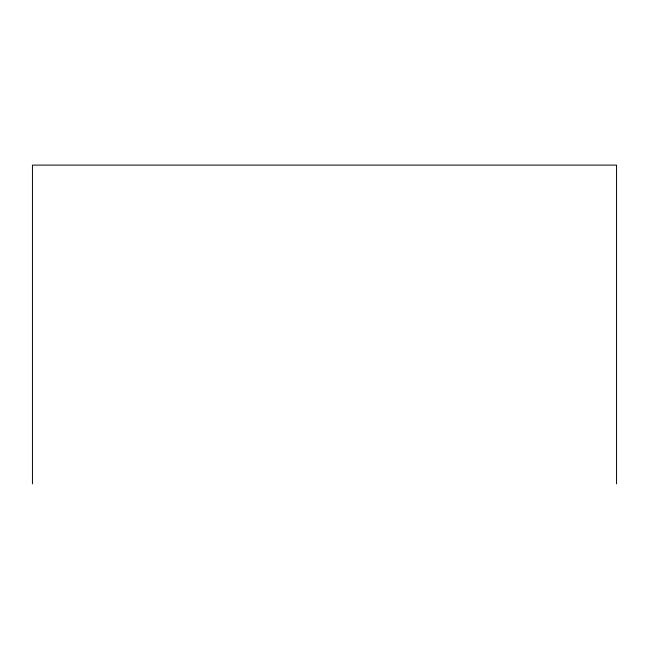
<?xml version="1.0" encoding="UTF-8"?>
<svg xmlns="http://www.w3.org/2000/svg" width="649" height="649" viewBox="0 0 649 649"><rect width="100%" height="100%" fill="white"/><g stroke="black" fill="none" stroke-linecap="round" stroke-linejoin="round"><path stroke-width="0.97" d="M616.55 483.886L616.55 165.114L32.45 165.114L32.45 483.886"/></g></svg>
